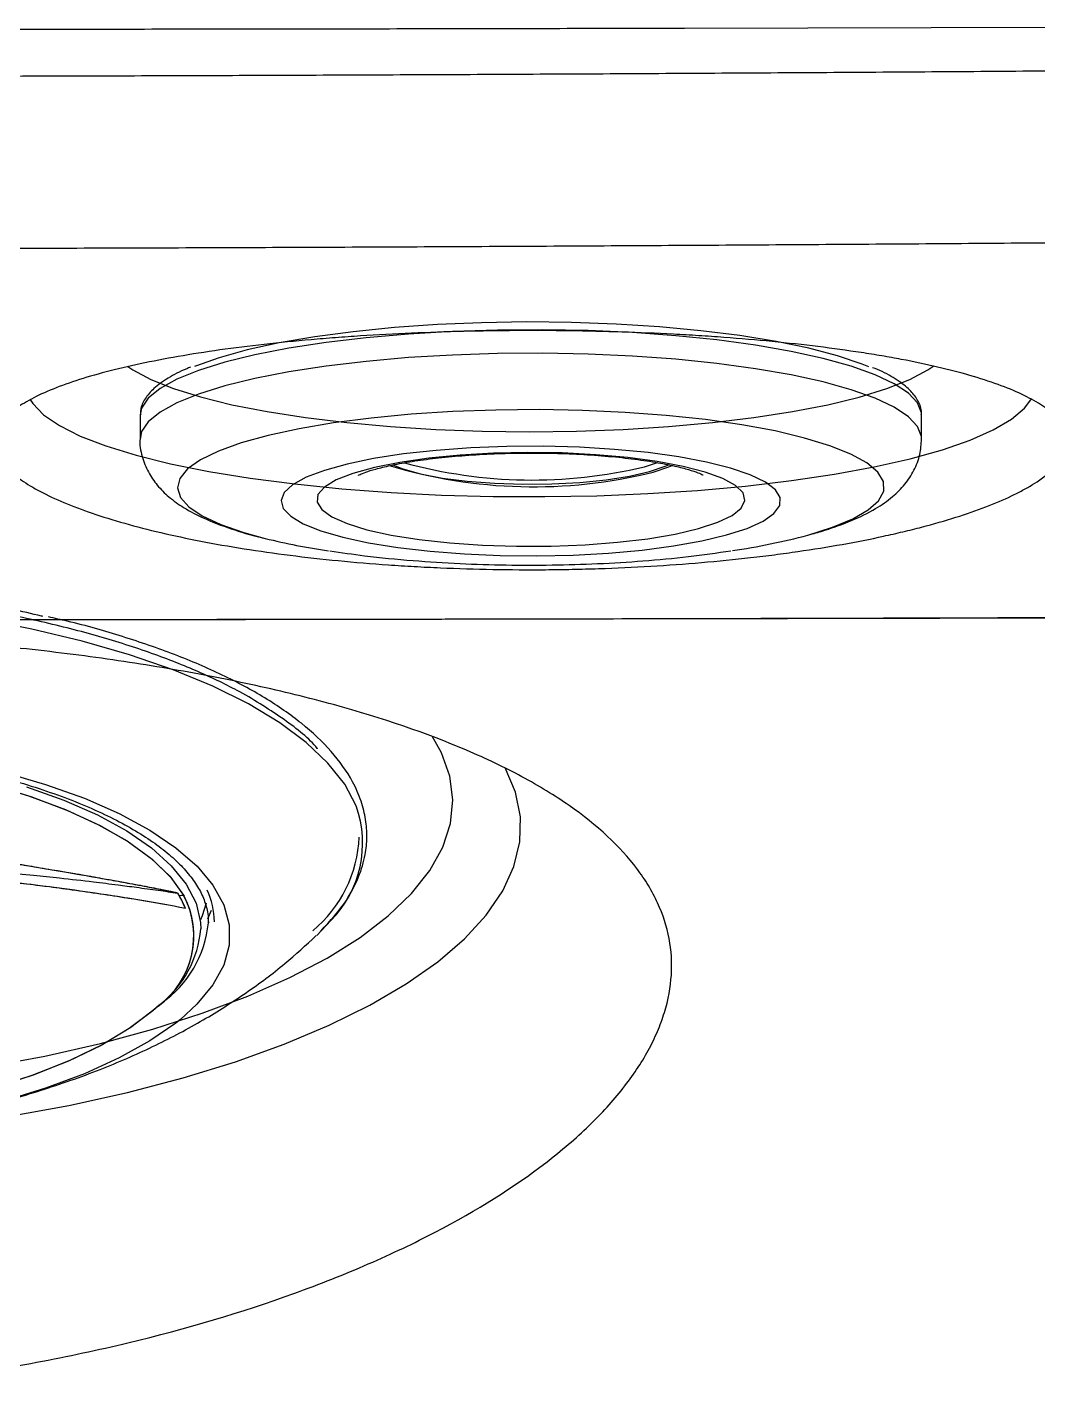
# Model space of a CAD drawing. Header units: inches. Extents: x -1 to 81, y -22 to 129.
# Drawn here: x 64.171 to 66.807, y 71.83 to 75.407 of the extents above; entities that cross this region are included whole.
import ezdxf

# ---------------------------------------------------------------- set-up
doc = ezdxf.new("R2010")
doc.units = ezdxf.units.IN
doc.header["$MEASUREMENT"] = 0
doc.layers.add('1', color=4, linetype='Continuous')

# ---------------------------------------------------------------- blocks, each defined once
blk = doc.blocks.new('2020 HS PILLOW')
at = {"layer": '1', "color": 2}
for points, knots in [([(5.8034, -0.0127), (5.5758, -0.0117), (5.1207, -0.0097), (4.4379, -0.0073), (3.7551, -0.0052), (3.0724, -0.0034), (2.3896, -0.0021), (1.7069, -0.001), (1.0241, -0.0003), (0.3414, 0), (-0.3414, 0), (-1.0241, -0.0003), (-1.7069, -0.001), (-2.3896, -0.0021), (-3.0724, -0.0034), (-3.7551, -0.0052), (-4.4379, -0.0073), (-5.1207, -0.0097), (-5.5758, -0.0117), (-5.8034, -0.0127)], [0, 0, 0, 0, 0.058824, 0.117648, 0.176472, 0.235295, 0.294119, 0.352942, 0.411765, 0.470588, 0.529412, 0.588235, 0.647058, 0.705881, 0.764705, 0.823528, 0.882352, 0.941176, 1, 1, 1, 1]), ([(5.8027, -0.0093), (4.0523, -0.005), (0.1838, 0.0045), (-3.6846, -0.0044), (-5.8027, -0.0093)], [0, 0, 0, 0, 0.452479, 1, 1, 1, 1]), ([(-5.1105, -0.9929), (-5.0125, -0.992), (-4.8162, -0.9901), (-4.5213, -0.9874), (-4.2256, -0.9849), (-3.929, -0.9826), (-3.6317, -0.9804), (-3.3335, -0.9784), (-3.0345, -0.9766), (-2.7347, -0.9749), (-2.4341, -0.9734), (-2.1327, -0.9721), (-1.8304, -0.9709), (-1.5274, -0.9699), (-1.2235, -0.9691), (-0.9188, -0.9685), (-0.6132, -0.968), (-0.3069, -0.9677), (0.0908, -0.9676), (0.5785, -0.9679), (1.1551, -0.9689), (1.7288, -0.9705), (2.2996, -0.9727), (2.8674, -0.9755), (3.4323, -0.979), (3.9943, -0.983), (4.5534, -0.9876), (4.9251, -0.9912), (5.1105, -0.9929)], [0, 0, 0, 0, 0.028776, 0.057631, 0.086566, 0.11558, 0.144673, 0.173846, 0.203098, 0.232429, 0.26184, 0.291331, 0.320902, 0.350552, 0.380282, 0.410091, 0.439981, 0.46995, 0.5, 0.556693, 0.613101, 0.669223, 0.725062, 0.780616, 0.835887, 0.890874, 0.945579, 1, 1, 1, 1]), ([(5.1101, -1.4421), (5.0128, -1.4412), (4.8181, -1.4394), (4.5261, -1.4369), (4.2341, -1.4345), (3.9421, -1.4324), (3.6501, -1.4303), (3.3581, -1.4285), (3.0661, -1.4267), (2.7741, -1.4252), (2.4821, -1.4238), (2.1901, -1.4225), (1.8981, -1.4214), (1.606, -1.4205), (1.314, -1.4197), (1.022, -1.4191), (0.73, -1.4186), (0.438, -1.4183), (0.146, -1.4182), (-0.146, -1.4182), (-0.438, -1.4183), (-0.73, -1.4186), (-1.022, -1.4191), (-1.314, -1.4197), (-1.606, -1.4205), (-1.8981, -1.4214), (-2.1901, -1.4225), (-2.4821, -1.4238), (-2.7741, -1.4252), (-3.0661, -1.4267), (-3.3581, -1.4285), (-3.6501, -1.4303), (-3.9421, -1.4324), (-4.2341, -1.4345), (-4.5261, -1.4369), (-4.8181, -1.4394), (-5.0128, -1.4412), (-5.1101, -1.4421)], [0, 0, 0, 0, 0.028576, 0.05715, 0.085725, 0.114298, 0.142871, 0.171443, 0.200015, 0.228587, 0.257158, 0.285728, 0.314298, 0.342868, 0.371438, 0.400008, 0.428577, 0.457146, 0.485715, 0.514285, 0.542854, 0.571423, 0.599992, 0.628562, 0.657132, 0.685702, 0.714272, 0.742842, 0.771413, 0.799985, 0.828557, 0.857129, 0.885702, 0.914275, 0.94285, 0.971424, 1, 1, 1, 1])]:
    blk.add_open_spline(points, degree=3, knots=knots, dxfattribs=at)
blk = doc.blocks.new('2026 PACE')
at = {"color": 8, "linetype": 'Continuous', "lineweight": 25}
blk.add_line((66.2813, 74.2598), (66.3156, 74.2711), dxfattribs=at)
at = {"color": 8, "linetype": 'Continuous', "lineweight": 25, "flags": 128}
for points in [[(67.0046, 74.3946), (67.0042, 74.4007), (66.9941, 74.4266), (66.9703, 74.4521), (66.9332, 74.4768), (66.8832, 74.5003), (66.8211, 74.5225), (66.7477, 74.5429), (66.664, 74.5612), (66.5711, 74.5774), (66.4703, 74.591), (66.3629, 74.602), (66.2504, 74.6101), (66.1343, 74.6154), (66.0162, 74.6176), (65.8977, 74.6168), (65.7803, 74.613), (65.6657, 74.6063), (65.5555, 74.5967), (65.451, 74.5843), (65.3538, 74.5693), (65.2651, 74.552), (65.1861, 74.5326), (65.1179, 74.5113), (65.0615, 74.4883), (65.0175, 74.4642), (64.9866, 74.439), (64.9693, 74.4133), (64.9653, 74.3953)], [(67.0047, 74.3331), (67.0043, 74.3392), (66.9941, 74.3651), (66.9703, 74.3906), (66.9332, 74.4153), (66.8833, 74.4388), (66.8212, 74.461), (66.7478, 74.4814), (66.6641, 74.4997), (66.5712, 74.5159), (66.4703, 74.5295), (66.3629, 74.5405), (66.2504, 74.5486), (66.1344, 74.5539), (66.0162, 74.5561), (65.8977, 74.5553), (65.7804, 74.5515), (65.6658, 74.5448), (65.5555, 74.5351), (65.451, 74.5228), (65.3538, 74.5078), (65.2651, 74.4905), (65.1861, 74.4711), (65.1179, 74.4497), (65.0615, 74.4268), (65.0176, 74.4026), (64.9867, 74.3775), (64.9693, 74.3518), (64.9653, 74.3324)], [(66.7074, 74.0814), (66.7723, 74.1019), (66.8253, 74.1239), (66.8656, 74.1472), (66.8925, 74.1714), (66.9057, 74.1962), (66.9049, 74.2211), (66.8901, 74.2458), (66.8617, 74.2699), (66.8199, 74.293), (66.7655, 74.3148), (66.6993, 74.335), (66.6223, 74.3533), (66.5355, 74.3693), (66.4405, 74.3829), (66.3385, 74.3938), (66.2312, 74.4018), (66.1201, 74.4069), (66.007, 74.409), (65.8936, 74.408), (65.7815, 74.4039), (65.6726, 74.3969), (65.5683, 74.387), (65.4704, 74.3743), (65.3803, 74.3591), (65.2994, 74.3416), (65.2288, 74.322), (65.1697, 74.3007), (65.123, 74.278), (65.0893, 74.2542), (65.0693, 74.2297), (65.0631, 74.2048), (65.0708, 74.18), (65.0925, 74.1555), (65.1276, 74.1319), (65.1758, 74.1093), (65.2362, 74.0883), (65.2917, 74.073)], [(66.2949, 74.2473), (66.3358, 74.2611), (66.345, 74.2653)], [(65.5293, 73.3743), (65.4993, 73.4309), (65.4557, 73.4863), (65.3991, 73.54), (65.3298, 73.5915), (65.2484, 73.6406), (65.1554, 73.6868), (65.0515, 73.7298), (64.9377, 73.7692), (64.8146, 73.8048), (64.6833, 73.8363), (64.5448, 73.8634)], [(64.6072, 73.4632), (64.7184, 73.4307), (64.82, 73.3943), (64.9112, 73.3543), (64.9911, 73.3112), (65.0589, 73.2654), (65.1139, 73.2172), (65.1556, 73.1673), (65.1837, 73.1159)], [(64.6687, 73.4247), (64.7665, 73.3895), (64.854, 73.3509), (64.9304, 73.3093), (64.9949, 73.2649), (65.0468, 73.2184), (65.0858, 73.1701), (65.1113, 73.1205), (65.1231, 73.0702), (65.1239, 73.0537)], [(64.6687, 73.4247), (64.7665, 73.3895), (64.854, 73.3509), (64.9304, 73.3093), (64.9949, 73.2649), (65.0468, 73.2184), (65.0858, 73.1701), (65.1113, 73.1205), (65.1231, 73.0702), (65.1239, 73.0537)], [(64.5742, 73.4311), (64.68, 73.3988), (64.7761, 73.3627), (64.8615, 73.3231), (64.9353, 73.2805), (64.9968, 73.2353), (65.0454, 73.188), (65.0805, 73.139), (65.0805, 73.139)], [(65.1837, 73.1159), (65.1977, 73.0638), (65.1977, 73.0112), (65.1836, 72.9588), (65.1556, 72.9071), (65.1138, 72.8565), (65.0706, 72.8171)]]:
    blk.add_lwpolyline(points, dxfattribs=at)
at = {"color": 8, "linetype": 'Continuous', "lineweight": 25}
for centre, radius, start, end in [((65.9889, 75.483), 1.2577, 254.6046, 283.4429), ((65.2571, 73.2775), 0.2889, 315.5428, 19.5798), ((64.8771, 73.0355), 0.2282, 306.4991, 26.975), ((64.8787, 73.0353), 0.2267, 306.9754, 28.0361), ((64.8575, 73.0957), 0.2872, 304.6834, 354.7661)]:
    blk.add_arc(centre, radius, start, end, dxfattribs=at)
at = {"layer": '1', "color": 3, "linetype": 'Continuous', "lineweight": 25}
for p, q in [((67.351, 75.407), (66.3857, 75.4043)), ((66.3857, 75.4043), (66.3506, 75.4042))]:
    blk.add_line(p, q, dxfattribs=at)
at = {"layer": '1', "color": 4, "linetype": 'Continuous', "lineweight": 25}
for p, q in [((64.9653, 74.3953), (64.9652, 74.3934)), ((64.9652, 74.3934), (64.9653, 74.3319)), ((67.0047, 74.3331), (67.0046, 74.3946)), ((65.1511, 73.1016), (65.141, 73.0787)), ((65.1435, 73.0721), (65.1435, 73.0695)), ((65.4265, 73.0366), (65.4633, 73.0751))]:
    blk.add_line(p, q, dxfattribs=at)
at = {"layer": '1', "color": 4, "linetype": 'Continuous', "lineweight": 25, "flags": 128}
for points in [[(66.8672, 74.5205), (66.8491, 74.5278), (66.7852, 74.5495), (66.7101, 74.5693), (66.6248, 74.587), (66.5305, 74.6024), (66.4285, 74.6152), (66.3204, 74.6253), (66.2075, 74.6325), (66.0915, 74.6367), (65.974, 74.6379), (65.8566, 74.636), (65.7411, 74.6311), (65.6289, 74.6233), (65.5218, 74.6125), (65.4212, 74.5991), (65.3285, 74.5832), (65.245, 74.565), (65.1719, 74.5447), (65.1102, 74.5227), (65.107, 74.5214)], [(66.4957, 74.0818), (66.5493, 74.0991), (66.5908, 74.1179), (66.6194, 74.1379), (66.6345, 74.1585), (66.6357, 74.1794), (66.6231, 74.2), (66.5969, 74.2201), (66.5576, 74.2391), (66.5061, 74.2566), (66.4436, 74.2723), (66.3712, 74.2858), (66.2907, 74.2969), (66.2036, 74.3053), (66.1118, 74.3108), (66.0174, 74.3133), (65.9223, 74.3127), (65.8285, 74.3092), (65.738, 74.3026), (65.6528, 74.2933), (65.5747, 74.2813), (65.5053, 74.267), (65.4462, 74.2506), (65.3986, 74.2325), (65.3634, 74.2131), (65.3415, 74.1927), (65.3333, 74.1719), (65.339, 74.1511), (65.3585, 74.1307), (65.3913, 74.1111), (65.4368, 74.0928), (65.494, 74.0761), (65.5616, 74.0615), (65.6383, 74.0491), (65.7223, 74.0394), (65.812, 74.0325), (65.9053, 74.0284), (66.0003, 74.0275), (66.0951, 74.0295), (66.1874, 74.0346), (66.2755, 74.0426), (66.3574, 74.0532), (66.4313, 74.0664), (66.4957, 74.0818)], [(66.4227, 74.0987), (66.4727, 74.1152), (66.5101, 74.1331), (66.5339, 74.1521), (66.5435, 74.1718), (66.5386, 74.1915), (66.5194, 74.2107), (66.4863, 74.229), (66.4403, 74.246), (66.3824, 74.261), (66.3143, 74.2739), (66.2377, 74.2841), (66.1545, 74.2915), (66.0669, 74.2959), (65.9772, 74.2972), (65.8877, 74.2953), (65.8007, 74.2903), (65.7185, 74.2822), (65.6432, 74.2714), (65.5768, 74.2581), (65.5209, 74.2426), (65.4771, 74.2254), (65.4464, 74.2068), (65.4296, 74.1874), (65.4273, 74.1677), (65.4394, 74.1482), (65.4656, 74.1293), (65.5053, 74.1116), (65.5574, 74.0956), (65.6206, 74.0816), (65.6932, 74.07), (65.7734, 74.0611), (65.859, 74.0552), (65.948, 74.0524), (66.0378, 74.0527), (66.1264, 74.0562), (66.2112, 74.0627), (66.2902, 74.0722), (66.3613, 74.0843), (66.4227, 74.0987)], [(65.6248, 74.2649), (65.6513, 74.2542), (65.6975, 74.2412), (65.7542, 74.2304), (65.8191, 74.2221), (65.8901, 74.2167), (65.9645, 74.2143), (66.0396, 74.2151), (66.1128, 74.219), (66.1813, 74.2258), (66.2428, 74.2353), (66.2949, 74.2473)], [(66.3038, 74.2457), (66.3448, 74.2595), (66.3538, 74.2635)], [(64.5678, 73.4329), (64.6741, 73.4008), (64.7708, 73.3649), (64.8568, 73.3255), (64.9314, 73.2831), (64.9936, 73.238), (65.0429, 73.1908), (65.0788, 73.1419)], [(65.1237, 73.0778), (65.1283, 73.0885), (65.1383, 73.1213)], [(65.0151, 72.8542), (65.0015, 72.8419), (64.9411, 72.7956), (64.8683, 72.7517), (64.7839, 72.7107), (64.6887, 72.6728), (64.5837, 72.6386)], [(65.0128, 72.8521), (64.9984, 72.8392), (64.9373, 72.7931), (64.8638, 72.7493), (64.7787, 72.7084), (64.6829, 72.6708), (64.5774, 72.6368)], [(65.0706, 72.8171), (65.0588, 72.8076), (64.991, 72.7608), (64.9111, 72.7165), (64.8199, 72.6752), (64.7182, 72.6374), (64.607, 72.6032)]]:
    blk.add_lwpolyline(points, dxfattribs=at)
at = {"layer": '1', "color": 3, "linetype": 'Continuous', "lineweight": 25, "flags": 128}
for points in [[(64.933, 74.5218), (64.9462, 74.5129), (64.993, 74.4879), (65.0523, 74.4643), (65.1233, 74.4422), (65.2051, 74.422), (65.2968, 74.404), (65.3971, 74.3883), (65.5048, 74.3752), (65.6185, 74.3648), (65.7369, 74.3573), (65.8583, 74.3528), (65.9814, 74.3513), (66.1045, 74.3528), (66.2261, 74.3573), (66.3446, 74.3647), (66.4586, 74.3751), (66.5667, 74.3881), (66.6675, 74.4038), (66.7596, 74.4218), (66.8421, 74.4419), (66.9137, 74.464), (66.9737, 74.4877), (67.0212, 74.5126), (67.0367, 74.523)], [(64.6779, 74.4366), (64.6853, 74.4247), (64.7134, 74.3956), (64.7549, 74.3673), (64.8094, 74.3402), (64.8764, 74.3144), (64.9552, 74.2902), (65.0448, 74.268), (65.1445, 74.2479), (65.253, 74.2302), (65.3693, 74.215), (65.4921, 74.2025), (65.6202, 74.1929), (65.7521, 74.1862), (65.8865, 74.1826), (66.0219, 74.1819), (66.1569, 74.1844), (66.2901, 74.1899), (66.4201, 74.1983), (66.5455, 74.2096), (66.6649, 74.2237), (66.7771, 74.2404), (66.8809, 74.2596), (66.9752, 74.281), (67.059, 74.3044), (67.1315, 74.3295), (67.1917, 74.3562), (67.2392, 74.384), (67.2734, 74.4128), (67.292, 74.4382)], [(64.5648, 72.693), (64.7166, 72.7216), (64.8617, 72.7546), (64.999, 72.7918), (65.1278, 72.833), (65.2469, 72.8779), (65.3557, 72.9262), (65.4535, 72.9774), (65.5394, 73.0314), (65.613, 73.0877), (65.6738, 73.1459), (65.7213, 73.2057), (65.7552, 73.2666), (65.7753, 73.3282), (65.7814, 73.3901), (65.7735, 73.4519), (65.7516, 73.5131), (65.7272, 73.5568)], [(64.6201, 72.5635), (64.7796, 72.5928), (64.9324, 72.6266), (65.0776, 72.6646), (65.2143, 72.7067), (65.3416, 72.7526), (65.4588, 72.802), (65.565, 72.8545), (65.6597, 72.9099), (65.7421, 72.9677), (65.8119, 73.0277), (65.8685, 73.0894), (65.9116, 73.1525), (65.9409, 73.2165), (65.9563, 73.281), (65.9576, 73.3457), (65.9448, 73.4102), (65.9181, 73.4738)]]:
    blk.add_lwpolyline(points, dxfattribs=at)
at = {"layer": '1', "color": 4, "linetype": 'Continuous', "lineweight": 25}
for centre, radius, start, end in [((65.9918, 75.5077), 1.3, 253.1831, 283.8854), ((65.7159, 75.7996), 1.778, 256.1982, 261.623), ((66.2506, 75.7982), 1.7765, 278.4287, 284.899), ((65.1979, 73.3088), 0.3397, 309.9943, 357.3227), ((64.9543, 73.069), 0.205, 0.9026, 24.7595), ((64.8369, 73.0054), 0.2671, 30.3698, 31.9899), ((64.8591, 73.0183), 0.2415, 21.5534, 32.1913), ((64.8448, 74.9819), 1.8549, 276.8931, 277.2484), ((64.8632, 73.0202), 0.237, 21.4899, 30.5073), ((64.8441, 73.0773), 0.2808, 307.9335, 355.1778), ((64.8441, 73.0773), 0.2808, 307.9326, 355.1777)]:
    blk.add_arc(centre, radius, start, end, dxfattribs=at)
at = {"layer": '1', "color": 3, "linetype": 'Continuous', "lineweight": 25}
for points, knots in [([(66.3506, 75.4042), (66.1444, 75.4038), (65.7318, 75.4029), (65.1123, 75.402), (64.4917, 75.4014), (63.8701, 75.401), (63.2474, 75.401), (62.6236, 75.4013), (61.9988, 75.4019), (61.3729, 75.4027), (60.7459, 75.4039), (60.3275, 75.405), (60.1182, 75.4055)], [0, 0, 0, 0, 0.099229, 0.19863, 0.298202, 0.397945, 0.497859, 0.597945, 0.698201, 0.79863, 0.899229, 1, 1, 1, 1]), ([(64.7981, 74.4845), (64.8472, 74.5006), (64.9032, 74.5153), (64.9971, 74.5353), (65.0301, 74.5417), (65.0995, 74.5537), (65.136, 74.5595), (65.2485, 74.5753), (65.328, 74.5842), (65.4327, 74.5933), (65.4539, 74.5951), (65.4969, 74.5983), (65.5188, 74.5999), (65.5848, 74.6042), (65.6291, 74.6066), (65.7634, 74.6125), (65.8544, 74.6148), (65.9701, 74.6154), (65.9934, 74.6155), (66.0397, 74.6153), (66.0628, 74.6151), (66.1318, 74.6141), (66.2229, 74.612), (66.3125, 74.6082), (66.379, 74.6047), (66.4011, 74.6034), (66.4451, 74.6007), (66.4671, 74.5992), (66.5749, 74.5912), (66.6567, 74.5832), (66.7729, 74.5688), (66.8105, 74.5636), (66.8652, 74.5552), (66.8831, 74.5523), (66.918, 74.5464), (66.935, 74.5433), (67.0179, 74.5276), (67.0775, 74.5137), (67.1567, 74.4909), (67.1815, 74.4828), (67.2267, 74.4664), (67.2472, 74.458), (67.2841, 74.4406), (67.3005, 74.4317), (67.3292, 74.4134), (67.3415, 74.404), (67.3719, 74.3751), (67.3831, 74.3554), (67.3867, 74.3253), (67.3857, 74.3152), (67.3808, 74.2998), (67.3786, 74.2946), (67.3731, 74.2843), (67.3698, 74.2792), (67.3506, 74.2536), (67.3266, 74.2333), (67.2861, 74.2084), (67.2774, 74.2034), (67.259, 74.1935), (67.2492, 74.1885), (67.2185, 74.1739), (67.1961, 74.1643), (67.1234, 74.1365), (67.0678, 74.1189), (66.9889, 74.0982), (66.9727, 74.0942), (66.9394, 74.0863), (66.9224, 74.0824), (66.8705, 74.0711), (66.7987, 74.057), (66.7217, 74.0445), (66.662, 74.0359), (66.6418, 74.0331), (66.6006, 74.0277), (66.5797, 74.0252), (66.4741, 74.0131), (66.3871, 74.0056), (66.253, 73.9977), (66.2077, 73.9956), (66.1388, 73.9933), (66.1156, 73.9927), (66.0694, 73.9918), (66.0463, 73.9914), (65.9312, 73.9906), (65.8398, 73.9922), (65.7262, 73.9972), (65.7035, 73.9983), (65.6583, 74.0009), (65.6357, 74.0023), (65.5688, 74.007), (65.5252, 74.0107), (65.3969, 74.0232), (65.3149, 74.0336), (65.1582, 74.0584), (65.086, 74.0725), (64.9868, 74.0957), (64.9552, 74.1038), (64.8951, 74.1208), (64.8665, 74.1297), (64.7873, 74.1568), (64.7424, 74.1757), (64.696, 74.2002), (64.6872, 74.2051), (64.6706, 74.2151), (64.6628, 74.2202), (64.641, 74.2354), (64.6288, 74.2455), (64.5986, 74.276), (64.5871, 74.2964), (64.5839, 74.3219), (64.5838, 74.327), (64.5848, 74.3372), (64.5858, 74.3422), (64.5906, 74.3572), (64.6015, 74.3769), (64.621, 74.396), (64.6389, 74.4101), (64.6454, 74.4148), (64.6596, 74.4241), (64.6672, 74.4287), (64.7081, 74.4514), (64.749, 74.4685), (64.7981, 74.4845)], [0, 0, 0, 0, 0.03125, 0.03125, 0.046875, 0.046875, 0.0625, 0.0625, 0.09375, 0.09375, 0.101563, 0.101563, 0.109375, 0.109375, 0.125, 0.125, 0.15625, 0.15625, 0.164063, 0.164063, 0.171875, 0.171875, 0.1875, 0.203125, 0.203125, 0.210938, 0.210938, 0.21875, 0.21875, 0.25, 0.25, 0.265625, 0.265625, 0.273438, 0.273438, 0.28125, 0.28125, 0.3125, 0.3125, 0.328125, 0.328125, 0.34375, 0.34375, 0.359375, 0.359375, 0.375, 0.375, 0.40625, 0.40625, 0.421875, 0.421875, 0.429688, 0.429688, 0.4375, 0.4375, 0.46875, 0.46875, 0.476563, 0.476563, 0.484375, 0.484375, 0.5, 0.5, 0.53125, 0.53125, 0.539063, 0.539063, 0.546875, 0.546875, 0.5625, 0.578125, 0.578125, 0.585938, 0.585938, 0.59375, 0.59375, 0.625, 0.625, 0.640625, 0.640625, 0.648438, 0.648438, 0.65625, 0.65625, 0.6875, 0.6875, 0.695313, 0.695313, 0.703125, 0.703125, 0.71875, 0.71875, 0.75, 0.75, 0.78125, 0.78125, 0.796875, 0.796875, 0.8125, 0.8125, 0.84375, 0.84375, 0.851563, 0.851563, 0.859375, 0.859375, 0.875, 0.875, 0.90625, 0.90625, 0.914063, 0.914063, 0.921875, 0.921875, 0.9375, 0.953125, 0.953125, 0.960938, 0.960938, 0.96875, 0.96875, 1, 1, 1, 1]), ([(61.2476, 73.2205), (61.3004, 73.2789), (61.3681, 73.3335), (61.4712, 73.3977), (61.4927, 73.4103), (61.5377, 73.4351), (61.5612, 73.4473), (61.6343, 73.4832), (61.6862, 73.506), (61.851, 73.571), (61.973, 73.61), (62.1412, 73.6535), (62.1756, 73.6619), (62.2462, 73.6783), (62.2821, 73.6862), (62.3911, 73.7088), (62.4658, 73.7226), (62.6957, 73.7604), (62.8568, 73.7806), (63.0687, 73.7999), (63.1113, 73.8035), (63.1967, 73.8098), (63.2395, 73.8127), (63.3684, 73.8203), (63.4548, 73.824), (63.6286, 73.829), (63.7161, 73.8302), (63.848, 73.83), (63.8922, 73.8296), (63.9802, 73.8281), (64.024, 73.827), (64.2412, 73.8201), (64.4108, 73.8095), (64.6176, 73.7897), (64.6587, 73.7854), (64.7403, 73.7761), (64.7806, 73.7712), (64.8996, 73.7554), (64.9764, 73.7437), (65.1255, 73.718), (65.1976, 73.7039), (65.3024, 73.6809), (65.3367, 73.673), (65.4042, 73.6564), (65.4374, 73.6477), (65.5988, 73.6034), (65.7144, 73.5638), (65.8686, 73.4979), (65.9167, 73.4749), (65.984, 73.4386), (66.0055, 73.4262), (66.0465, 73.4012), (66.066, 73.3885), (66.1588, 73.3239), (66.2179, 73.2691), (66.2727, 73.1962), (66.2827, 73.1815), (66.3008, 73.1515), (66.3088, 73.1363), (66.3298, 73.0906), (66.3398, 73.0597), (66.3576, 72.9656), (66.3537, 72.9013), (66.3284, 72.8186), (66.3223, 72.802), (66.3082, 72.7689), (66.3001, 72.7523), (66.273, 72.7028), (66.2511, 72.6699), (66.1996, 72.6044), (66.17, 72.5718), (66.1196, 72.5232), (66.1019, 72.5071), (66.0644, 72.4749), (66.0445, 72.4588), (65.9411, 72.3793), (65.8449, 72.3188), (65.6806, 72.2331), (65.6225, 72.2054), (65.5301, 72.1652), (65.4983, 72.152), (65.4333, 72.1262), (65.4002, 72.1137), (65.2317, 72.0528), (65.0874, 72.0098), (64.8951, 71.9636), (64.856, 71.9547), (64.7766, 71.9378), (64.7362, 71.9297), (64.6137, 71.9067), (64.531, 71.8933), (64.2798, 71.8588), (64.1084, 71.8432), (63.8889, 71.8335), (63.8446, 71.8321), (63.7565, 71.8302), (63.7125, 71.8298), (63.5811, 71.8301), (63.4941, 71.8322), (63.3211, 71.8405), (63.2351, 71.8466), (63.1069, 71.8587), (63.0643, 71.8633), (62.9794, 71.8733), (62.9374, 71.8789), (62.7301, 71.9087), (62.5722, 71.9396), (62.3845, 71.9866), (62.3475, 71.9964), (62.2744, 72.0169), (62.2382, 72.0276), (62.1325, 72.0606), (62.0651, 72.0839), (61.8722, 72.1575), (61.7557, 72.2114), (61.6253, 72.2843), (61.6002, 72.2991), (61.5519, 72.329), (61.5286, 72.3441), (61.4618, 72.3898), (61.421, 72.4208), (61.3468, 72.4841), (61.3134, 72.5162), (61.2688, 72.5651), (61.2549, 72.5816), (61.229, 72.6147), (61.2171, 72.6312), (61.1627, 72.7138), (61.1353, 72.7797), (61.118, 72.8779), (61.1162, 72.9106), (61.1209, 72.9756), (61.1273, 73.0076), (61.1584, 73.1017), (61.1948, 73.1622), (61.2476, 73.2205)], [0, 0, 0, 0, 0.03125, 0.03125, 0.039062, 0.039062, 0.046875, 0.046875, 0.0625, 0.0625, 0.09375, 0.09375, 0.101562, 0.101562, 0.109375, 0.109375, 0.125, 0.125, 0.15625, 0.15625, 0.164062, 0.164062, 0.171875, 0.171875, 0.1875, 0.1875, 0.203125, 0.203125, 0.210937, 0.210937, 0.21875, 0.21875, 0.25, 0.25, 0.257812, 0.257812, 0.265625, 0.265625, 0.28125, 0.28125, 0.296875, 0.296875, 0.304687, 0.304687, 0.3125, 0.3125, 0.34375, 0.34375, 0.359375, 0.359375, 0.367187, 0.367187, 0.375, 0.375, 0.40625, 0.40625, 0.414062, 0.414062, 0.421875, 0.421875, 0.4375, 0.4375, 0.46875, 0.46875, 0.476562, 0.476562, 0.484375, 0.484375, 0.5, 0.5, 0.515625, 0.515625, 0.523437, 0.523437, 0.53125, 0.53125, 0.5625, 0.5625, 0.578125, 0.578125, 0.585937, 0.585937, 0.59375, 0.59375, 0.625, 0.625, 0.632812, 0.632812, 0.640625, 0.640625, 0.65625, 0.65625, 0.6875, 0.6875, 0.695312, 0.695312, 0.703125, 0.703125, 0.71875, 0.71875, 0.734375, 0.734375, 0.742187, 0.742187, 0.75, 0.75, 0.78125, 0.78125, 0.789062, 0.789062, 0.796875, 0.796875, 0.8125, 0.8125, 0.84375, 0.84375, 0.851562, 0.851562, 0.859375, 0.859375, 0.875, 0.875, 0.890625, 0.890625, 0.898437, 0.898437, 0.90625, 0.90625, 0.9375, 0.9375, 0.953125, 0.953125, 0.96875, 0.96875, 1, 1, 1, 1])]:
    blk.add_open_spline(points, degree=3, knots=knots, dxfattribs=at)
at = {"layer": '1', "color": 4, "linetype": 'Continuous', "lineweight": 25}
for points, knots in [([(65.0969, 74.5196), (65.0936, 74.5184), (65.0704, 74.5097), (65.0377, 74.4916), (65.0009, 74.466), (64.9781, 74.4388), (64.9659, 74.415), (64.9667, 74.4006), (64.967, 74.3963)], [0, 0, 0, 0, 0.039897, 0.277391, 0.51844, 0.730813, 0.918861, 1, 1, 1, 1]), ([(67.0037, 74.3966), (67.0039, 74.3984), (67.0054, 74.4103), (66.9962, 74.4321), (66.9773, 74.4588), (66.946, 74.484), (66.9127, 74.5041), (66.8853, 74.5152), (66.8768, 74.5186)], [0, 0, 0, 0, 0.035125, 0.229171, 0.426982, 0.648773, 0.891386, 1, 1, 1, 1]), ([(64.9654, 74.3339), (64.9653, 74.3337), (64.9632, 74.3181), (64.97, 74.2865), (64.9857, 74.2451), (65.0104, 74.2098), (65.0414, 74.1791), (65.0815, 74.1507), (65.1339, 74.1232), (65.2014, 74.0979), (65.254, 74.0814), (65.2851, 74.0745), (65.2866, 74.0742)], [0, 0, 0, 0, 0.001003, 0.096273, 0.18835, 0.282235, 0.384632, 0.504249, 0.651508, 0.823871, 0.991499, 1, 1, 1, 1]), ([(66.7147, 74.0831), (66.7273, 74.0867), (66.7657, 74.0978), (66.8238, 74.1189), (66.8816, 74.1471), (66.9269, 74.1784), (66.9608, 74.2118), (66.9854, 74.2489), (67.0018, 74.29), (67.0035, 74.3192), (67.0043, 74.3331)], [0, 0, 0, 0, 0.085835, 0.260744, 0.443433, 0.589165, 0.706431, 0.811225, 0.909866, 1, 1, 1, 1]), ([(65.5346, 74.2376), (65.5345, 74.2375), (65.5331, 74.2366), (65.5389, 74.24), (65.5533, 74.2457), (65.58, 74.2543), (65.6182, 74.2636), (65.6679, 74.2731), (65.7276, 74.2816), (65.7956, 74.2885), (65.8696, 74.2934), (65.9473, 74.2959), (66.0264, 74.2959), (66.1046, 74.2934), (66.1795, 74.2883), (66.2488, 74.2811), (66.3104, 74.2721), (66.3603, 74.2622), (66.3975, 74.2525), (66.4215, 74.2446), (66.4343, 74.2388), (66.4346, 74.2385), (66.4348, 74.2385)], [0, 0, 0, 0, 0.002206, 0.038901, 0.080044, 0.126277, 0.177251, 0.232028, 0.289541, 0.348885, 0.409393, 0.470591, 0.532137, 0.593757, 0.655116, 0.715923, 0.775794, 0.834185, 0.884698, 0.931157, 0.97283, 1, 1, 1, 1]), ([(65.4607, 74.0405), (65.4906, 74.036), (65.561, 74.0255), (65.6746, 74.0147), (65.7985, 74.0067), (65.92, 74.003), (66.0404, 74.0029), (66.16, 74.0064), (66.2791, 74.0137), (66.3957, 74.0245), (66.4705, 74.0352), (66.5072, 74.0405)], [0, 0, 0, 0, 0.090835, 0.213939, 0.329746, 0.441767, 0.552213, 0.662725, 0.774379, 0.888971, 1, 1, 1, 1]), ([(65.4281, 73.5237), (65.428, 73.5239), (65.4077, 73.5504), (65.3423, 73.601), (65.2383, 73.668), (65.1198, 73.7253), (64.9969, 73.7738), (64.8598, 73.8177), (64.7097, 73.8563), (64.5493, 73.889), (64.3813, 73.9152), (64.2078, 73.9349), (64.0141, 73.9491), (63.8019, 73.9555), (63.5762, 73.9518), (63.3573, 73.9381), (63.144, 73.9149), (62.9355, 73.8817), (62.7507, 73.8414), (62.5913, 73.7972), (62.4562, 73.7512), (62.3334, 73.7003), (62.225, 73.6446), (62.1312, 73.5854), (62.0833, 73.5435), (62.0594, 73.5226)], [0, 0, 0, 0, 0.000439, 0.051927, 0.104864, 0.146245, 0.18763, 0.229891, 0.272157, 0.314418, 0.356685, 0.398065, 0.439451, 0.492383, 0.543872, 0.593815, 0.643753, 0.695242, 0.748179, 0.78956, 0.830946, 0.873207, 0.915473, 0.957734, 1, 1, 1, 1]), ([(64.7118, 73.8689), (64.7105, 73.8693), (64.6593, 73.8825), (64.5484, 73.9032), (64.3814, 73.93), (64.2076, 73.9495), (64.014, 73.9637), (63.8018, 73.9701), (63.5761, 73.9664), (63.3572, 73.9528), (63.1438, 73.9296), (62.9356, 73.8963), (62.7499, 73.8564), (62.6409, 73.8248), (62.5931, 73.811)], [0, 0, 0, 0, 0.002122, 0.083628, 0.165144, 0.244952, 0.324769, 0.426856, 0.52616, 0.62248, 0.718793, 0.818096, 0.920192, 1, 1, 1, 1]), ([(65.4274, 73.0375), (65.4525, 73.0642), (65.4987, 73.1134), (65.5361, 73.1844), (65.5535, 73.2429), (65.5584, 73.2929), (65.5551, 73.3398), (65.5431, 73.3883), (65.5168, 73.4483), (65.468, 73.5172), (65.3903, 73.5903), (65.2945, 73.6568), (65.1833, 73.7166), (65.0588, 73.7701), (64.9222, 73.8168), (64.8111, 73.8493), (64.7424, 73.8642), (64.726, 73.8678)], [0, 0, 0, 0, 0.087914, 0.161917, 0.2219, 0.2678, 0.314139, 0.36331, 0.416645, 0.502242, 0.586431, 0.668342, 0.748118, 0.826009, 0.902042, 0.976644, 1, 1, 1, 1]), ([(63.7299, 73.5501), (63.7761, 73.5501), (63.8407, 73.55), (63.9351, 73.5467), (64.0142, 73.5425), (64.107, 73.5353), (64.202, 73.5254), (64.2984, 73.5126), (64.394, 73.4968), (64.4873, 73.4782), (64.577, 73.4569), (64.6621, 73.433), (64.7416, 73.4069), (64.815, 73.3788), (64.8816, 73.3489), (64.941, 73.3176), (64.9929, 73.2853), (65.0371, 73.2522), (65.0737, 73.2185), (65.1026, 73.1846), (65.1244, 73.1502), (65.138, 73.115), (65.1444, 73.0884), (65.1428, 73.073), (65.1425, 73.0699)], [0, 0, 0, 0, 0.0616149, 0.0861322, 0.1267412, 0.1685863, 0.2131476, 0.2592685, 0.3064661, 0.3543488, 0.4026308, 0.4510933, 0.4995652, 0.5479112, 0.5960278, 0.6438449, 0.6913375, 0.7385511, 0.7856497, 0.8329589, 0.8811437, 0.9314783, 0.9862586, 1, 1, 1, 1]), ([(64.6334, 73.225), (64.6458, 73.223), (64.6714, 73.2187), (64.7109, 73.2122), (64.7526, 73.2051), (64.7965, 73.1976), (64.8424, 73.1895), (64.8902, 73.181), (64.9327, 73.1732), (64.9681, 73.1666), (64.995, 73.1616), (65.0228, 73.1562), (65.0444, 73.1518), (65.0586, 73.1486), (65.0622, 73.1476), (65.0631, 73.1472), (65.0634, 73.147), (65.0635, 73.147), (65.0635, 73.1469)], [0, 0, 0, 0, 0.080962, 0.167462, 0.259658, 0.357707, 0.461762, 0.571968, 0.68846, 0.761739, 0.827128, 0.884505, 0.967923, 0.990248, 0.996641, 0.998677, 0.999422, 1, 1, 1, 1]), ([(64.6362, 73.2245), (64.6539, 73.2216), (64.6922, 73.2153), (64.7552, 73.2047), (64.8114, 73.195), (64.8589, 73.1866), (64.8948, 73.1802), (64.9374, 73.1724), (64.98, 73.1645), (65.0203, 73.1567), (65.0455, 73.1516), (65.059, 73.1485), (65.0623, 73.1475), (65.0631, 73.1472), (65.0634, 73.147), (65.0635, 73.147), (65.0635, 73.1469)], [0, 0, 0, 0, 0.116058, 0.252234, 0.419435, 0.496544, 0.580239, 0.670725, 0.798539, 0.889314, 0.969997, 0.9908, 0.996799, 0.998729, 0.999441, 1, 1, 1, 1]), ([(64.6086, 73.2011), (64.6349, 73.1986), (64.6842, 73.194), (64.7628, 73.1858), (64.8365, 73.1774), (64.9029, 73.1692), (64.9593, 73.1617), (65.0114, 73.1545), (65.0467, 73.1494), (65.0635, 73.1469)], [0, 0, 0, 0, 0.164615, 0.309415, 0.499757, 0.641868, 0.74981, 0.881002, 1, 1, 1, 1]), ([(65.0837, 73.107), (65.0442, 73.1142), (64.969, 73.128), (64.8533, 73.1461), (64.7461, 73.1611), (64.6767, 73.1695), (64.6443, 73.1734)], [0, 0, 0, 0, 0.292679, 0.556946, 0.792739, 1, 1, 1, 1]), ([(65.0837, 73.107), (65.0579, 73.1118), (65.006, 73.1213), (64.9283, 73.1343), (64.8527, 73.1459), (64.7819, 73.1559), (64.7124, 73.1651), (64.6669, 73.1705), (64.6443, 73.1732)], [0, 0, 0, 0, 0.192911, 0.386635, 0.548014, 0.709749, 0.856107, 1, 1, 1, 1]), ([(64.4843, 72.5735), (64.5111, 72.5793), (64.5905, 72.5967), (64.7196, 72.6347), (64.8671, 72.6869), (65.0047, 72.7474), (65.1286, 72.8129), (65.241, 72.8843), (65.3398, 72.9575), (65.3982, 73.0112), (65.425, 73.0359)], [0, 0, 0, 0, 0.074674, 0.22167, 0.375888, 0.517536, 0.651609, 0.777807, 0.897737, 1, 1, 1, 1])]:
    blk.add_open_spline(points, degree=3, knots=knots, dxfattribs=at)
at = {"layer": '1', "color": 3, "rotation": 180}
blk.add_blockref('2020 HS PILLOW', (63.235, 73.8601), dxfattribs=at)

msp = doc.modelspace()

# ---------------------------------------------------------------- block references
msp.add_blockref('2026 PACE', (-0.5, 0))

doc.saveas('drawing.dxf')
